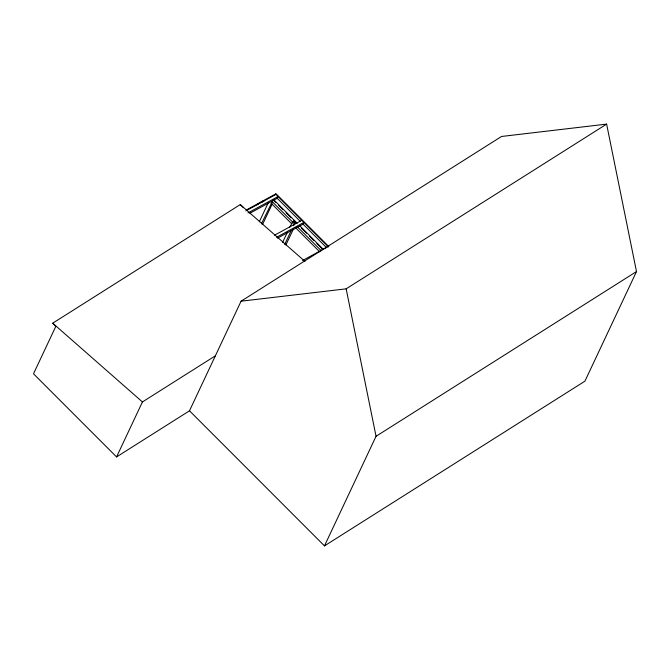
<?xml version="1.0" encoding="UTF-8"?>
<svg xmlns="http://www.w3.org/2000/svg" width="670" height="670" viewBox="0 0 670 670"><rect width="100%" height="100%" fill="white"/><g stroke="black" fill="none" stroke-linecap="round" stroke-linejoin="round"><path stroke-width="1" d="M305.001 261.426L240.262 204.576L52.729 323.183L55.845 326.298L33.5 373.793L116.563 456.923L142.434 401.941L215.363 355.82M259.298 221.812L268.126 203.052M261.375 223.889L272.59 200.983M262.573 224.45L272.288 203.814M189.493 410.802L241.066 301.207L501.52 136.471L606.618 124.109L636.5 271.568L584.927 381.163L324.473 545.891L189.493 410.802L116.563 456.923M282.606 242.381L287.464 232.063M289.666 227.373L292.941 221.351L295.018 223.428L293.51 225.698M284.683 244.458L291.308 230.388M285.881 245.019L293.385 229.073M324.473 545.891L376.046 436.296L636.5 271.568M256.719 204.894L263.57 200.565L263.988 200.975L262.28 202.064M273.427 200.456L274.047 200.062L296.475 222.507L295.855 222.901L293.778 220.824L294.398 220.43M292.078 223.177L291.458 223.571L271.107 203.203M293.979 222.39L294.817 221.862M241.066 301.207L346.156 288.837L606.618 124.109M246.342 209.97L276.007 193.772L328.836 246.644M245.857 210.883L276.032 194.401M247.967 212.943L278.109 196.477L277.254 198.286L249.851 213.261M274.482 235.245L301.885 220.279M276.559 237.322L303.962 222.356L303.108 224.165L277.531 238.135M302.58 260.538L328.149 246.568M52.729 323.183L142.434 401.941M275.613 193.982L328.442 246.862M276.953 197.985L300.302 221.36M302.488 223.546L326.566 247.649M299.381 225.413L323.367 249.424M273.586 200.129L275.789 202.332M278.728 205.271L283.125 209.677M286.065 212.616L291.199 217.758M294.13 220.698L297.07 223.629M301.466 228.034L306.609 233.177M309.54 236.116L313.945 240.522M316.877 243.461L322.019 248.603M271.97 201.377L294.39 223.822M297.304 226.736L321.282 250.739M295.713 227.834L319.699 251.836M240.262 204.576L243.378 207.692M346.156 288.837L376.046 436.296"/></g></svg>
